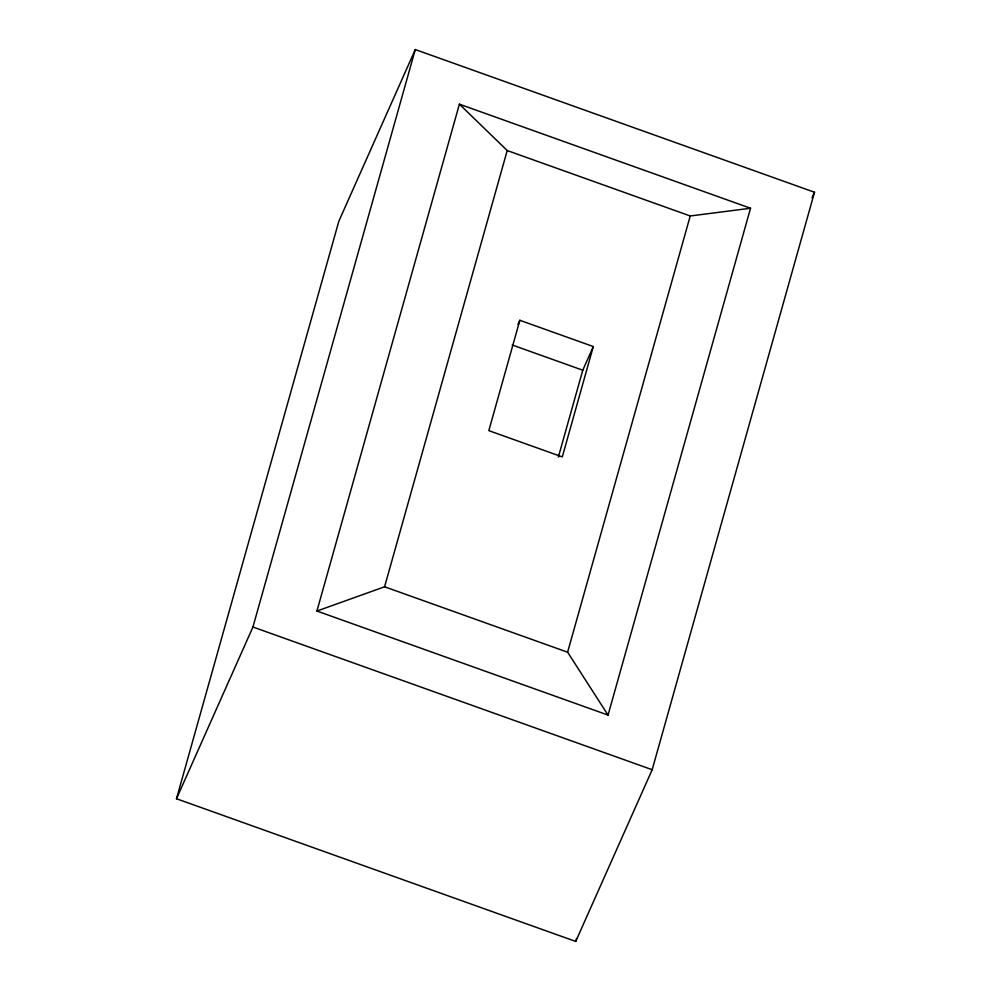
<?xml version="1.0" encoding="UTF-8"?>
<svg xmlns="http://www.w3.org/2000/svg" width="991" height="991" viewBox="0 0 991 991"><rect width="100%" height="100%" fill="white"/><g stroke="black" fill="none" stroke-linecap="round" stroke-linejoin="round"><path stroke-width="1.49" d="M176.485 798.746L338.823 221.278L415.279 49.55L814.515 192.254L652.177 769.722L575.721 941.45L176.485 798.746L252.94 627.018L415.279 49.55M316.922 611.038L459.403 104.179L750.534 208.246L608.053 715.093L316.922 611.038L384.582 586.783L567.608 652.202L608.053 715.093M384.582 586.783L507.206 150.545L459.403 104.179M519.841 320.291L488.823 430.639L562.293 456.901L593.312 346.553L519.841 320.291L517.983 324.466M558.367 457.012L582.77 370.213L593.312 346.553M567.608 652.202L690.232 215.976L750.534 208.246M575.721 941.45L576.564 938.477M812.001 197.878L814.515 192.254M507.206 150.545L690.232 215.976M512.186 344.979L582.77 370.213M252.94 627.018L652.177 769.722"/></g></svg>
